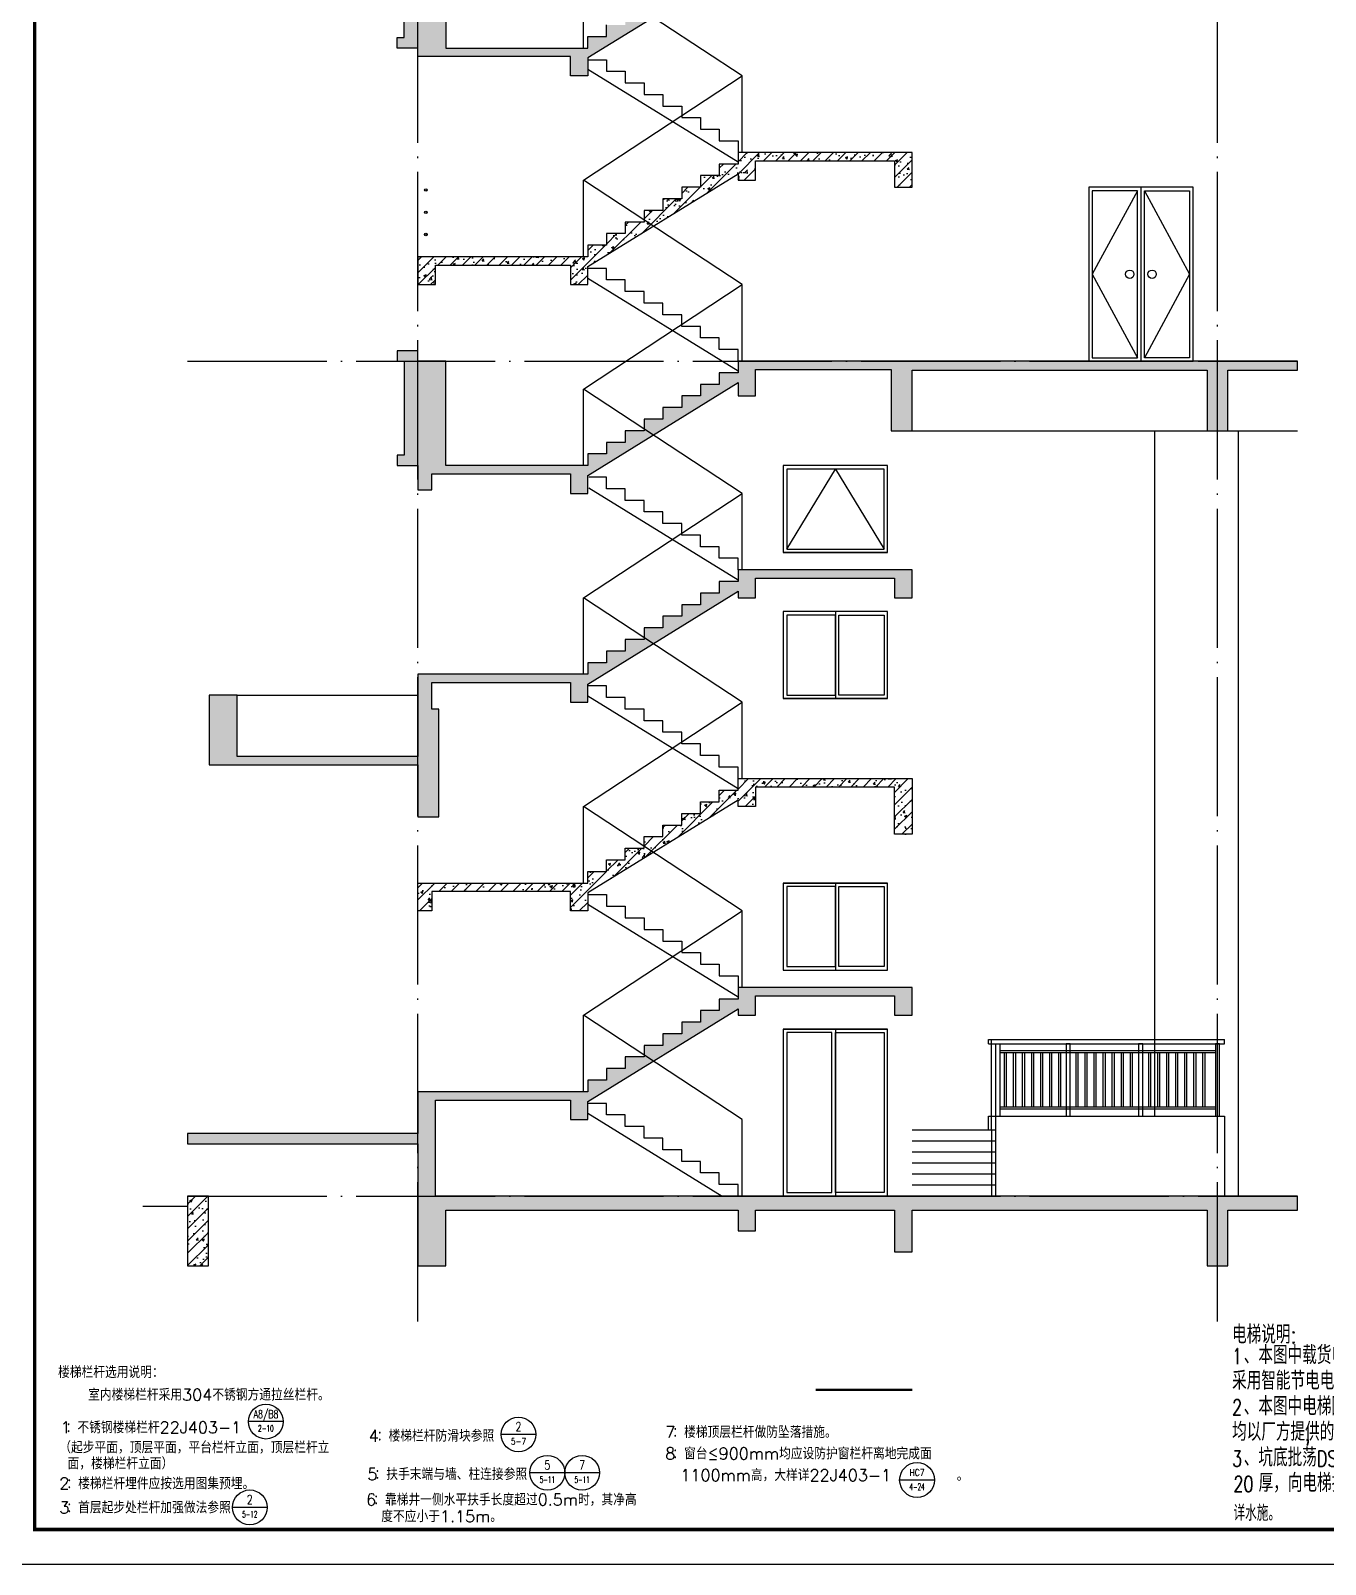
# Model space of a CAD drawing. Extents: x 6843040 to 15500510, y -6507076 to -4940511.
# Drawn here: x 7623655 to 7642260, y -6072389 to -6050348 of the extents above; entities that cross this region are included whole.
import ezdxf
from ezdxf.enums import TextEntityAlignment as Align

# ---------------------------------------------------------------- set-up
doc = ezdxf.new("R2010")
doc.units = 0
doc.header["$LTSCALE"] = 1000
doc.header["$MEASUREMENT"] = 0
doc.linetypes.add('DOTE', pattern=[2.42, 2, -0.2, 0.02, -0.2])
for name, color, linetype in [('AXIS', 3, 'Continuous'), ('COLUMN', 10, 'Continuous'), ('DIM_SYMB', 3, 'Continuous'), ('DOTE', 8, 'DOTE'), ('E_LINE_3', 7, 'Continuous'), ('plan-1', 40, 'Continuous'), ('PUB_HACTH', 8, 'Continuous'), ('PUB_HATCH', 8, 'Continuous'), ('PUB_TEXT', 7, 'Continuous'), ('PUB_TITLE', 4, 'Continuous'), ('RAIL', 163, 'Continuous'), ('S_E_STAIR', 4, 'Continuous'), ('WINDOW', 4, 'Continuous')]:
    doc.layers.add(name, color=color, linetype=linetype)
doc.styles.add('_HZTXT', font='SIMPLEX', dxfattribs={"width": 0.9, "bigfont": 'HZTXT'})
doc.styles.add('_TCH_LABEL', font='COMPLEX', dxfattribs={"bigfont": 'GBCBIG'})
pattern_1 = [(45, (0, 0), (-88.3883476, 88.3883476), []), (50, (0, 0), (358.630091, -31.3760675), [37.5, -412.5]), (355, (0, 0), (-69.375667, 376.096067), [30, -330]), (100.4514, (29.9, -2.6), (289.254691, 344.719771), [31.870095, -350.571056]), (46.1842, (0, 100), (533.620524, -82.759507), [56.25, -618.75]), (96.6356, (44.47, 93.1), (467.331353, 487.058935), [47.805144, -525.8565]), (351.1842, (0, 100), (467.330973, 487.0593), [45, -495]), (21, (50, 75), (298.453526, -201.309445), [37.5, -412.5]), (326, (50, 75), (121.657666, 362.575023), [30, -330]), (71.4514, (74.87, 58.22), (420.111314, 161.265248), [31.870095, -350.571056]), (37.5, (0, 0), (6.0799277, 166.446927), [0, -326, 0, -335, 0, -331.25]), (7.5, (0, 0), (131.5347687, 197.205856), [0, -191, 0, -318.5, 0, -126.25]), (327.5, (-111.5, 0), (266.911218, -11.2774359), [0, -125, 0, -390, 0, -517.5]), (317.5, (-161.5, 0), (291.5930847, 50.052491), [0, -162.5, 0, -259, 0, -367.5])]

# ---------------------------------------------------------------- blocks, each defined once
blk = doc.blocks.new('tewrt')
at = {"layer": 'PUB_TEXT', "style": '_HZTXT'}
for s, height, width, p in [('电梯说明:', 262.5, 0.8, (93017, -927241)), ('、本图中载货电梯，载重量', 262.5, 0.8, (93185, -927537)), ('，速度', 262.5, 0.8, (96629, -927537)), ('1.0m/s', 225.8, 0.744186, (97259, -927537)), ('1', 226, 0.744186, (93017, -927537)), ('5000kg', 225.8, 0.744186, (95705, -927537)), ('，', 262, 0.8, (98127, -927537)), ('采用智能节电电梯，采取电梯群控的节能控制措施。', 262.5, 0.8, (93017, -927904)), ('2', 226, 0.744186, (93017, -928272)), ('、本图中电梯图仅作为土建条件图，所有预埋件预留孔', 262.5, 0.8, (93185, -928272)), ('均以厂方提供的图纸为准,并须让设计人员认可方可施工。', 262.5, 0.8, (93017, -928639)), ('3', 226, 0.744186, (93017, -929007)), ('、坑底批荡', 262.5, 0.8, (93185, -929007)), (',', 226, 0.744186, (94067, -928639)), ('DS', 225.8, 0.744186, (94235, -929007)), ('M20', 225.8, 0.744186, (94655, -929007)), ('GB/T25181-2010', 225.75, 0.744186, (95216, -929007)), ('防水砂浆', 262.5, 0.8, (97428, -929007)), ('20', 225.8, 0.744186, (93036, -929374)), ('厚，向电梯排水点方向找坡', 262.5, 0.8, (93398, -929374)), ('1%', 225.8, 0.744186, (95937, -929374)), ('，坑底侧埋排水套管，', 262.5, 0.8, (96217, -929374)), ('详水施。', 225.8, 0.744186, (93036, -929789))]:
    blk.add_text(s, height=height, dxfattribs=dict(at, width=width)).set_placement(p)
blk = doc.blocks.new('护窗栏杆1')
at = {"layer": 'RAIL'}
for centre, radius in [((7607611, -5917854), 17.5), ((7607611, -5917854), 16), ((7607611, -5918174), 17.5), ((7607611, -5918174), 16), ((7607611, -5918494), 17.5), ((7607611, -5918494), 16)]:
    blk.add_circle(centre, radius, dxfattribs=at)

msp = doc.modelspace()

# ---------------------------------------------------------------- hatches: boundary and pattern name
at = {"layer": 'PUB_HATCH'}
h = msp.add_hatch(dxfattribs=at)
h.set_pattern_fill('钢筋混凝土', color=256, scale=50, style=0)
h.set_pattern_definition(pattern_1)
h.paths.add_polyline_path([(7636320.6, -6049227.8), (7636320.6, -6050097.8), (7635920.6, -6050097.8), (7635920.6, -6049217.8), (7634070.6, -6049217.8), (7634070.6, -6049597.8), (7633820.6, -6049597.8), (7633820.6, -6049405.5), (7631660.6, -6050738.8), (7631660.6, -6050997.8), (7631410.6, -6050997.8), (7631410.6, -6050717.8), (7629220.6, -6050717.8), (7629220.6, -6050597.8), (7628920.6, -6050597.8), (7628920.6, -6050447.8), (7629020.6, -6050447.8), (7629020.6, -6049097.8), (7628920.6, -6049097.8), (7628920.6, -6048947.8), (7629220.6, -6048947.8), (7629220.6, -6049097.8), (7629620.6, -6049097.8), (7629620.6, -6050597.8), (7631660.6, -6050597.8), (7631660.6, -6050431.1), (7631930.6, -6050431.1), (7631930.6, -6050264.5), (7632200.6, -6050264.5), (7632200.6, -6050097.8), (7632470.6, -6050097.8), (7632470.6, -6049931.1), (7632740.6, -6049931.1), (7632740.6, -6049764.5), (7633010.6, -6049764.5), (7633010.6, -6049597.8), (7633280.6, -6049597.8), (7633280.6, -6049431.1), (7633550.6, -6049431.1), (7633550.6, -6049264.5), (7633820.6, -6049264.5), (7633820.6, -6049097.8), (7641860.6, -6049097.8), (7641860.6, -6049227.8), (7640910.6, -6049227.8), (7640910.6, -6050097.8), (7640510.6, -6050097.8), (7640510.6, -6049227.8)])
h = msp.add_hatch(dxfattribs=at)
h.set_pattern_fill('钢筋混凝土', color=256, scale=50, style=0)
h.set_pattern_definition(pattern_1)
h.paths.add_polyline_path([(7629220.6, -6053597.8), (7629220.6, -6053997.8), (7629470.6, -6053997.8), (7629470.6, -6053717.8), (7631410.6, -6053717.8), (7631410.6, -6053997.8), (7631660.6, -6053997.8), (7631660.6, -6053738.8), (7633820.6, -6052405.5), (7633820.6, -6052497.8), (7634070.6, -6052497.8), (7634070.6, -6052217.8), (7636070.6, -6052217.8), (7636070.6, -6052597.8), (7636320.6, -6052597.8), (7636320.6, -6052097.8), (7633820.6, -6052097.8), (7633820.6, -6052264.5), (7633550.6, -6052264.5), (7633550.6, -6052431.1), (7633280.6, -6052431.1), (7633280.6, -6052597.8), (7633010.6, -6052597.8), (7633010.6, -6052764.5), (7632740.6, -6052764.5), (7632740.6, -6052931.1), (7632470.6, -6052931.1), (7632470.6, -6053097.8), (7632200.6, -6053097.8), (7632200.6, -6053264.5), (7631930.6, -6053264.5), (7631930.6, -6053431.1), (7631660.6, -6053431.1), (7631660.6, -6053597.8)])
h = msp.add_hatch(dxfattribs=at)
h.set_pattern_fill('钢筋混凝土', color=256, scale=50, style=0)
h.set_pattern_definition(pattern_1)
h.paths.add_polyline_path([(7641860.6, -6055097.8), (7633820.6, -6055097.8), (7633820.6, -6055264.5), (7633550.6, -6055264.5), (7633550.6, -6055431.1), (7633280.6, -6055431.1), (7633280.6, -6055597.8), (7633010.6, -6055597.8), (7633010.6, -6055764.5), (7632740.6, -6055764.5), (7632740.6, -6055931.1), (7632470.6, -6055931.1), (7632470.6, -6056097.8), (7632200.6, -6056097.8), (7632200.6, -6056264.5), (7631930.6, -6056264.5), (7631930.6, -6056431.1), (7631660.6, -6056431.1), (7631660.6, -6056597.8), (7629620.6, -6056597.8), (7629620.6, -6055097.8), (7629220.6, -6055097.8), (7629220.6, -6054947.8), (7628920.6, -6054947.8), (7628920.6, -6055097.8), (7629020.6, -6055097.8), (7629020.6, -6056447.8), (7628920.6, -6056447.8), (7628920.6, -6056597.8), (7629220.6, -6056597.8), (7629220.6, -6056947.8), (7629420.6, -6056947.8), (7629420.6, -6056717.8), (7631410.6, -6056717.8), (7631410.6, -6056997.8), (7631660.6, -6056997.8), (7631660.6, -6056738.8), (7633820.6, -6055405.5), (7633820.6, -6055597.8), (7634070.6, -6055597.8), (7634070.6, -6055217.8), (7636020.6, -6055217.8), (7636020.6, -6056097.8), (7636320.6, -6056097.8), (7636320.6, -6055227.8), (7640560.6, -6055227.8), (7640560.6, -6056097.8), (7640860.6, -6056097.8), (7640860.6, -6055227.8), (7641860.6, -6055227.8), (7641860.6, -6055097.8)])
h = msp.add_hatch(dxfattribs=at)
h.set_pattern_fill('钢筋混凝土', color=256, scale=50, style=0)
h.set_pattern_definition(pattern_1)
h.paths.add_polyline_path([(7636320.6, -6058097.8), (7633820.6, -6058097.8), (7633820.6, -6058264.5), (7633550.6, -6058264.5), (7633550.6, -6058431.1), (7633280.6, -6058431.1), (7633280.6, -6058597.8), (7633010.6, -6058597.8), (7633010.6, -6058764.5), (7632740.6, -6058764.5), (7632740.6, -6058931.1), (7632470.6, -6058931.1), (7632470.6, -6059097.8), (7632200.6, -6059097.8), (7632200.6, -6059264.5), (7631930.6, -6059264.5), (7631930.6, -6059431.1), (7631660.6, -6059431.1), (7631660.6, -6059597.8), (7629220.6, -6059597.8), (7629220.6, -6060777.8), (7626620.6, -6060777.8), (7626620.6, -6059897.8), (7626220.6, -6059897.8), (7626220.6, -6060897.8), (7629220.6, -6060897.8), (7629220.6, -6061647.8), (7629520.6, -6061647.8), (7629520.6, -6060097.8), (7629420.6, -6060097.8), (7629420.6, -6059717.8), (7631410.6, -6059717.8), (7631410.6, -6059997.8), (7631660.6, -6059997.8), (7631660.6, -6059738.8), (7633820.6, -6058405.5), (7633820.6, -6058497.8), (7634070.6, -6058497.8), (7634070.6, -6058217.8), (7636070.6, -6058217.8), (7636070.6, -6058497.8), (7636320.6, -6058497.8)])
h = msp.add_hatch(dxfattribs=at)
h.set_pattern_fill('钢筋混凝土', color=256, scale=50, style=0)
h.set_pattern_definition(pattern_1)
h.paths.add_polyline_path([(7631660.6, -6062597.8), (7631660.6, -6062431.1), (7631930.6, -6062431.1), (7631930.6, -6062264.5), (7632200.6, -6062264.5), (7632200.6, -6062097.8), (7632470.6, -6062097.8), (7632470.6, -6061931.1), (7632740.6, -6061931.1), (7632740.6, -6061764.5), (7633010.6, -6061764.5), (7633010.6, -6061597.8), (7633280.6, -6061597.8), (7633280.6, -6061431.1), (7633550.6, -6061431.1), (7633550.6, -6061264.5), (7633820.6, -6061264.5), (7633820.6, -6061097.8), (7636320.6, -6061097.8), (7636320.6, -6061897.8), (7636070.6, -6061897.8), (7636070.6, -6061217.8), (7634070.6, -6061217.8), (7634070.6, -6061497.8), (7633820.6, -6061497.8), (7633820.6, -6061405.5), (7631660.6, -6062738.8), (7631660.6, -6062997.8), (7631410.6, -6062997.8), (7631410.6, -6062717.8), (7629420.6, -6062717.8), (7629420.6, -6062997.8), (7629220.6, -6062997.8), (7629220.6, -6062597.8)])
h = msp.add_hatch(dxfattribs=at)
h.set_pattern_fill('钢筋混凝土', color=256, scale=50, style=0)
h.set_pattern_definition(pattern_1)
h.paths.add_polyline_path([(7636320.6, -6067297.8), (7640560.6, -6067297.8), (7640560.6, -6068097.8), (7640860.6, -6068097.8), (7640860.6, -6067297.8), (7641860.6, -6067297.8), (7641860.6, -6067097.8), (7629470.6, -6067097.8), (7629470.6, -6065717.8), (7631410.6, -6065717.8), (7631410.6, -6065997.8), (7631660.6, -6065997.8), (7631660.6, -6065738.8), (7633820.6, -6064405.5), (7633820.6, -6064497.8), (7634070.6, -6064497.8), (7634070.6, -6064217.8), (7636070.6, -6064217.8), (7636070.6, -6064497.8), (7636320.6, -6064497.8), (7636320.6, -6064097.8), (7633820.6, -6064097.8), (7633820.6, -6064264.5), (7633550.6, -6064264.5), (7633550.6, -6064431.1), (7633280.6, -6064431.1), (7633280.6, -6064597.8), (7633010.6, -6064597.8), (7633010.6, -6064764.5), (7632740.6, -6064764.5), (7632740.6, -6064931.1), (7632470.6, -6064931.1), (7632470.6, -6065097.8), (7632200.6, -6065097.8), (7632200.6, -6065264.5), (7631930.6, -6065264.5), (7631930.6, -6065431.1), (7631660.6, -6065431.1), (7631660.6, -6065597.8), (7629220.6, -6065597.8), (7629220.6, -6066197.8), (7625910.6, -6066197.8), (7625910.6, -6066347.8), (7629220.6, -6066347.8), (7629220.6, -6068097.8), (7629620.6, -6068097.8), (7629620.6, -6067297.8), (7633820.6, -6067297.8), (7633820.6, -6067597.8), (7634070.6, -6067597.8), (7634070.6, -6067297.8), (7636070.6, -6067297.8), (7636070.6, -6067897.8), (7636320.6, -6067897.8)])
h = msp.add_hatch(dxfattribs=at)
h.set_pattern_fill('钢筋混凝土', color=256, scale=50, style=0)
h.set_pattern_definition(pattern_1)
h.paths.add_polyline_path([(7625910.6, -6067097.8), (7625910.6, -6068097.8), (7626210.6, -6068097.8), (7626210.6, -6067097.8)], flags=17)

# ---------------------------------------------------------------- linework, layer by layer
at = {"layer": 'AXIS'}
for p, q in [((7627285.3, -6070338.2), (7626785.3, -6070338.2)), ((7630915, -6070522.9), (7630415, -6070522.9)), ((7631330.1, -6071073.2), (7630830.1, -6071073.2)), ((7631830.1, -6071073.2), (7631330.1, -6071073.2)), ((7636643.1, -6071177.4), (7636143.1, -6071177.4)), ((7627054.1, -6071570.8), (7626554.1, -6071570.8))]:
    msp.add_line(p, q, dxfattribs=at)
for centre in [(7627035.3, -6070338.2), (7630665, -6070522.9), (7631080.1, -6071073.2), (7631580.1, -6071073.2), (7636393.1, -6071177.4), (7626804.1, -6071570.8)]:
    msp.add_circle(centre, 250, dxfattribs=at)
at = {"layer": 'COLUMN'}
for points in [[(7633820.6, -6049405.5), (7631660.6, -6050738.8), (7631660.6, -6050997.8), (7631410.6, -6050997.8), (7631410.6, -6050717.8), (7629220.6, -6050717.8), (7629220.6, -6050597.8), (7628920.6, -6050597.8), (7628920.6, -6050447.8), (7629020.6, -6050447.8), (7629020.6, -6049097.8)], [(7629620.6, -6049097.8), (7629620.6, -6050597.8), (7631660.6, -6050597.8), (7631660.6, -6050431.1), (7631930.6, -6050431.1), (7631930.6, -6050264.5)], [(7629220.6, -6053597.8), (7629220.6, -6053997.8), (7629470.6, -6053997.8), (7629470.6, -6053717.8), (7631410.6, -6053717.8), (7631410.6, -6053997.8), (7631660.6, -6053997.8), (7631660.6, -6053738.8), (7633820.6, -6052405.5), (7633820.6, -6052497.8), (7634070.6, -6052497.8), (7634070.6, -6052217.8), (7636070.6, -6052217.8), (7636070.6, -6052597.8), (7636320.6, -6052597.8), (7636320.6, -6052097.8), (7633820.6, -6052097.8), (7633820.6, -6052264.5), (7633550.6, -6052264.5), (7633550.6, -6052431.1), (7633280.6, -6052431.1), (7633280.6, -6052597.8), (7633010.6, -6052597.8), (7633010.6, -6052764.5), (7632740.6, -6052764.5), (7632740.6, -6052931.1), (7632470.6, -6052931.1), (7632470.6, -6053097.8), (7632200.6, -6053097.8), (7632200.6, -6053264.5), (7631930.6, -6053264.5), (7631930.6, -6053431.1), (7631660.6, -6053431.1), (7631660.6, -6053597.8), (7629220.6, -6053597.8)], [(7641860.6, -6055097.8), (7633820.6, -6055097.8), (7633820.6, -6055264.5), (7633550.6, -6055264.5), (7633550.6, -6055431.1), (7633280.6, -6055431.1), (7633280.6, -6055597.8), (7633010.6, -6055597.8), (7633010.6, -6055764.5), (7632740.6, -6055764.5), (7632740.6, -6055931.1), (7632470.6, -6055931.1), (7632470.6, -6056097.8), (7632200.6, -6056097.8), (7632200.6, -6056264.5), (7631930.6, -6056264.5), (7631930.6, -6056431.1), (7631660.6, -6056431.1), (7631660.6, -6056597.8), (7629620.6, -6056597.8), (7629620.6, -6055097.8), (7629220.6, -6055097.8), (7629220.6, -6054947.8), (7628920.6, -6054947.8), (7628920.6, -6055097.8), (7629020.6, -6055097.8), (7629020.6, -6056447.8), (7628920.6, -6056447.8), (7628920.6, -6056597.8), (7629220.6, -6056597.8), (7629220.6, -6056947.8), (7629420.6, -6056947.8), (7629420.6, -6056717.8), (7631410.6, -6056717.8), (7631410.6, -6056997.8), (7631660.6, -6056997.8), (7631660.6, -6056738.8), (7633820.6, -6055405.5), (7633820.6, -6055597.8), (7634070.6, -6055597.8), (7634070.6, -6055217.8), (7636020.6, -6055217.8), (7636020.6, -6056097.8), (7636320.6, -6056097.8), (7636320.6, -6055227.8), (7640560.6, -6055227.8), (7640560.6, -6056097.8), (7640860.6, -6056097.8), (7640860.6, -6055227.8), (7641860.6, -6055227.8), (7641860.6, -6055097.8), (7641860.6, -6055097.8)], [(7636320.6, -6058097.8), (7633820.6, -6058097.8), (7633820.6, -6058264.5), (7633550.6, -6058264.5), (7633550.6, -6058431.1), (7633280.6, -6058431.1), (7633280.6, -6058597.8), (7633010.6, -6058597.8), (7633010.6, -6058764.5), (7632740.6, -6058764.5), (7632740.6, -6058931.1), (7632470.6, -6058931.1), (7632470.6, -6059097.8), (7632200.6, -6059097.8), (7632200.6, -6059264.5), (7631930.6, -6059264.5), (7631930.6, -6059431.1), (7631660.6, -6059431.1), (7631660.6, -6059597.8), (7629220.6, -6059597.8), (7629220.6, -6060777.8), (7626620.6, -6060777.8), (7626620.6, -6059897.8), (7626220.6, -6059897.8), (7626220.6, -6060897.8), (7629220.6, -6060897.8), (7629220.6, -6061647.8), (7629520.6, -6061647.8), (7629520.6, -6060097.8), (7629420.6, -6060097.8), (7629420.6, -6059717.8), (7631410.6, -6059717.8), (7631410.6, -6059997.8), (7631660.6, -6059997.8), (7631660.6, -6059738.8), (7633820.6, -6058405.5), (7633820.6, -6058497.8), (7634070.6, -6058497.8), (7634070.6, -6058217.8), (7636070.6, -6058217.8), (7636070.6, -6058497.8), (7636320.6, -6058497.8), (7636320.6, -6058097.8)], [(7631660.6, -6062597.8), (7631660.6, -6062431.1), (7631930.6, -6062431.1), (7631930.6, -6062264.5), (7632200.6, -6062264.5), (7632200.6, -6062097.8), (7632470.6, -6062097.8), (7632470.6, -6061931.1), (7632740.6, -6061931.1), (7632740.6, -6061764.5), (7633010.6, -6061764.5), (7633010.6, -6061597.8), (7633280.6, -6061597.8), (7633280.6, -6061431.1), (7633550.6, -6061431.1), (7633550.6, -6061264.5), (7633820.6, -6061264.5), (7633820.6, -6061097.8), (7636320.6, -6061097.8), (7636320.6, -6061897.8), (7636070.6, -6061897.8), (7636070.6, -6061217.8), (7634070.6, -6061217.8), (7634070.6, -6061497.8), (7633820.6, -6061497.8), (7633820.6, -6061405.5), (7631660.6, -6062738.8), (7631660.6, -6062997.8), (7631410.6, -6062997.8), (7631410.6, -6062717.8), (7629420.6, -6062717.8), (7629420.6, -6062997.8), (7629220.6, -6062997.8), (7629220.6, -6062597.8), (7631660.6, -6062597.8)], [(7636320.6, -6067297.8), (7640560.6, -6067297.8), (7640560.6, -6068097.8), (7640860.6, -6068097.8), (7640860.6, -6067297.8), (7641860.6, -6067297.8), (7641860.6, -6067097.8), (7629470.6, -6067097.8), (7629470.6, -6065717.8), (7631410.6, -6065717.8), (7631410.6, -6065997.8), (7631660.6, -6065997.8), (7631660.6, -6065738.8), (7633820.6, -6064405.5), (7633820.6, -6064497.8), (7634070.6, -6064497.8), (7634070.6, -6064217.8), (7636070.6, -6064217.8), (7636070.6, -6064497.8), (7636320.6, -6064497.8), (7636320.6, -6064097.8), (7633820.6, -6064097.8), (7633820.6, -6064264.5), (7633550.6, -6064264.5), (7633550.6, -6064431.1), (7633280.6, -6064431.1), (7633280.6, -6064597.8), (7633010.6, -6064597.8), (7633010.6, -6064764.5), (7632740.6, -6064764.5), (7632740.6, -6064931.1), (7632470.6, -6064931.1), (7632470.6, -6065097.8), (7632200.6, -6065097.8), (7632200.6, -6065264.5), (7631930.6, -6065264.5), (7631930.6, -6065431.1), (7631660.6, -6065431.1), (7631660.6, -6065597.8), (7629220.6, -6065597.8), (7629220.6, -6066197.8), (7625910.6, -6066197.8), (7625910.6, -6066347.8), (7629220.6, -6066347.8), (7629220.6, -6068097.8), (7629620.6, -6068097.8), (7629620.6, -6067297.8), (7633820.6, -6067297.8), (7633820.6, -6067597.8), (7634070.6, -6067597.8), (7634070.6, -6067297.8), (7636070.6, -6067297.8), (7636070.6, -6067897.8), (7636320.6, -6067897.8), (7636320.6, -6067297.8)], [(7636070.6, -6067097.8), (7636320.6, -6067097.8), (7636320.6, -6067097.8)], [(7625910.6, -6067247.8), (7625266.8, -6067247.8)]]:
    msp.add_lwpolyline(points, dxfattribs=at)
msp.add_lwpolyline([(7625910.6, -6067097.8), (7625910.6, -6068097.8), (7626210.6, -6068097.8), (7626210.6, -6067097.8)], close=True, dxfattribs=at)
at = {"layer": 'DIM_SYMB', "const_width": 35}
msp.add_lwpolyline([(7634935.2, -6069881.4), (7636327.2, -6069881.4)], dxfattribs=at)
at = {"layer": 'DOTE'}
for p, q in [((7629220.6, -6068897.8), (7629220.6, -6031097.8)), ((7640710.6, -6068897.8), (7640710.6, -6031097.8))]:
    msp.add_line(p, q, dxfattribs=at)
for points in [[(7625910.6, -6055097.8), (7641860.6, -6055097.8)], [(7625910.6, -6067097.8), (7641860.6, -6067097.8)]]:
    msp.add_lwpolyline(points, dxfattribs=at)
at = {"layer": 'E_LINE_3'}
msp.add_lwpolyline([(7626620.6, -6059897.8), (7629220.6, -6059897.8)], dxfattribs=at)
at = {"layer": 'PUB_HACTH'}
for points in [[(7636320.6, -6056097.8), (7641860.6, -6056097.8)], [(7639810.6, -6065947.8), (7639810.6, -6056097.8)], [(7641010.6, -6067097.8), (7641010.6, -6056097.8)], [(7635970.6, -6056597.8), (7634470.6, -6056597.8)], [(7634520.6, -6057797.9), (7635220.6, -6056647.8), (7635920.6, -6057797.9)], [(7635220.6, -6058697.7), (7635220.6, -6059947.8)], [(7634470.6, -6062597.8), (7635970.6, -6062597.8)], [(7635220.6, -6062597.8), (7635220.6, -6063847.8)], [(7635220.6, -6064697.8), (7635220.6, -6067097.8)], [(7637420.6, -6066147.8), (7637420.6, -6065947.8), (7640810.6, -6065947.8)], [(7637520.6, -6065947.8), (7637520.6, -6067097.8)], [(7640810.6, -6065947.8), (7640810.6, -6067097.8)], [(7637520.6, -6066147.8), (7636320.6, -6066147.8)], [(7637460.6, -6066147.8), (7637460.6, -6067097.8)], [(7637520.6, -6066306.1), (7636320.6, -6066306.1)], [(7637520.6, -6066464.5), (7636320.6, -6066464.5)], [(7637520.6, -6066622.8), (7636320.6, -6066622.8)], [(7637520.6, -6066781.1), (7636320.6, -6066781.1)], [(7637520.6, -6066939.5), (7636320.6, -6066939.5)]]:
    msp.add_lwpolyline(points, dxfattribs=at)
for points in [[(7634470.6, -6057847.9), (7635970.6, -6057847.9), (7635970.6, -6056597.8), (7634470.6, -6056597.8)], [(7635920.6, -6056647.8), (7634520.6, -6056647.8), (7634520.6, -6057797.9), (7635920.6, -6057797.9)], [(7634470.6, -6059947.8), (7635970.6, -6059947.8), (7635970.6, -6058697.7), (7634470.6, -6058697.7)], [(7635220.6, -6058747.7), (7634520.6, -6058747.7), (7634520.6, -6059897.8), (7635220.6, -6059897.8)], [(7635270.6, -6058747.7), (7635920.6, -6058747.7), (7635920.6, -6059897.8), (7635270.6, -6059897.8)], [(7634470.6, -6063847.8), (7635970.6, -6063847.8), (7635970.6, -6062597.8), (7634470.6, -6062597.8)], [(7635220.6, -6062647.8), (7634520.6, -6062647.8), (7634520.6, -6063797.8), (7635220.6, -6063797.8)], [(7635270.6, -6062647.8), (7635920.6, -6062647.8), (7635920.6, -6063797.8), (7635270.6, -6063797.8)], [(7634470.6, -6067097.8), (7635970.6, -6067097.8), (7635970.6, -6064697.8), (7634470.6, -6064697.8)], [(7635170.6, -6064747.8), (7634520.6, -6064747.8), (7634520.6, -6067047.8), (7635170.6, -6067047.8)], [(7635220.6, -6064747.8), (7635920.6, -6064747.8), (7635920.6, -6067047.8), (7635220.6, -6067047.8)]]:
    msp.add_lwpolyline(points, close=True, dxfattribs=at)
at = {"layer": 'PUB_TITLE'}
msp.add_lwpolyline([(7622462.5, -6072389.3), (7681912.5, -6072389.3), (7681912.5, -6030339.3), (7622462.5, -6030339.3)], close=True, dxfattribs=at)
at = {"layer": 'PUB_TITLE', "const_width": 50}
msp.add_lwpolyline([(7623712.5, -6071889.3), (7681412.5, -6071889.3), (7681412.5, -6030839.3), (7623712.5, -6030839.3)], close=True, dxfattribs=at)
at = {"layer": 'RAIL'}
for p, q in [((7637420.6, -6064847.8), (7640810.6, -6064847.8)), ((7637420.6, -6064907.8), (7637420.6, -6064847.8)), ((7637420.6, -6064907.8), (7640810.6, -6064907.8)), ((7640680.6, -6065007.8), (7637580.6, -6065007.8)), ((7640680.6, -6065037.8), (7637580.6, -6065037.8)), ((7640680.6, -6065817.8), (7637580.6, -6065817.8)), ((7640680.6, -6065847.8), (7637580.6, -6065847.8))]:
    msp.add_line(p, q, dxfattribs=at)
for points in [[(7637460.6, -6066147.8), (7637460.6, -6064847.8)], [(7637520.6, -6064907.8), (7637520.6, -6065947.8)], [(7637580.6, -6064907.8), (7637580.6, -6065947.8)], [(7640810.6, -6064907.8), (7640810.6, -6064847.8)], [(7637650.6, -6065817.8), (7637650.6, -6065037.8)], [(7637680.6, -6065817.8), (7637680.6, -6065037.8)], [(7637780.6, -6065817.8), (7637780.6, -6065037.8)], [(7637810.6, -6065817.8), (7637810.6, -6065037.8)], [(7637910.6, -6065817.8), (7637910.6, -6065037.8)], [(7637940.6, -6065817.8), (7637940.6, -6065037.8)], [(7638040.6, -6065817.8), (7638040.6, -6065037.8)], [(7638070.6, -6065817.8), (7638070.6, -6065037.8)], [(7638170.6, -6065817.8), (7638170.6, -6065037.8)], [(7638200.6, -6065817.8), (7638200.6, -6065037.8)], [(7638300.6, -6065817.8), (7638300.6, -6065037.8)], [(7638330.6, -6065817.8), (7638330.6, -6065037.8)], [(7638430.6, -6065817.8), (7638430.6, -6065037.8)], [(7638460.6, -6065817.8), (7638460.6, -6065037.8)], [(7638678.9, -6065817.8), (7638678.9, -6065037.8)], [(7638708.9, -6065817.8), (7638708.9, -6065037.8)], [(7638808.9, -6065817.8), (7638808.9, -6065037.8)], [(7638838.9, -6065817.8), (7638838.9, -6065037.8)], [(7638938.9, -6065817.8), (7638938.9, -6065037.8)], [(7638968.9, -6065817.8), (7638968.9, -6065037.8)], [(7639068.9, -6065817.8), (7639068.9, -6065037.8)], [(7639098.9, -6065817.8), (7639098.9, -6065037.8)], [(7639198.9, -6065817.8), (7639198.9, -6065037.8)], [(7639228.9, -6065817.8), (7639228.9, -6065037.8)], [(7639328.9, -6065817.8), (7639328.9, -6065037.8)], [(7639358.9, -6065817.8), (7639358.9, -6065037.8)], [(7639458.9, -6065817.8), (7639458.9, -6065037.8)], [(7639488.9, -6065817.8), (7639488.9, -6065037.8)], [(7639722.2, -6065817.8), (7639722.2, -6065037.8)], [(7639752.2, -6065817.8), (7639752.2, -6065037.8)], [(7639852.2, -6065817.8), (7639852.2, -6065037.8)], [(7639882.2, -6065817.8), (7639882.2, -6065037.8)], [(7639982.2, -6065817.8), (7639982.2, -6065037.8)], [(7640012.2, -6065817.8), (7640012.2, -6065037.8)], [(7640112.2, -6065817.8), (7640112.2, -6065037.8)], [(7640142.2, -6065817.8), (7640142.2, -6065037.8)], [(7640242.2, -6065817.8), (7640242.2, -6065037.8)], [(7640272.2, -6065817.8), (7640272.2, -6065037.8)], [(7640372.2, -6065817.8), (7640372.2, -6065037.8)], [(7640402.2, -6065817.8), (7640402.2, -6065037.8)], [(7640502.2, -6065817.8), (7640502.2, -6065037.8)], [(7640532.2, -6065817.8), (7640532.2, -6065037.8)]]:
    msp.add_lwpolyline(points, dxfattribs=at)
for points in [[(7638533.9, -6065947.8), (7638593.9, -6065947.8), (7638593.9, -6064907.8), (7638533.9, -6064907.8)], [(7639577.2, -6065947.8), (7639637.2, -6065947.8), (7639637.2, -6064907.8), (7639577.2, -6064907.8)], [(7640680.6, -6065947.8), (7640740.6, -6065947.8), (7640740.6, -6064907.8), (7640680.6, -6064907.8)]]:
    msp.add_lwpolyline(points, close=True, dxfattribs=at)
at = {"layer": 'S_E_STAIR'}
for points in [[(7633880.6, -6065997.8), (7631600.6, -6064497.8), (7633880.6, -6062997.8), (7631600.6, -6061497.8), (7633880.6, -6059997.8), (7631600.6, -6058497.8), (7633880.6, -6056997.8), (7631600.6, -6055497.8), (7633880.6, -6053997.8), (7631600.6, -6052497.8), (7633880.6, -6050997.8), (7631600.6, -6049497.8), (7633880.6, -6047997.8), (7631600.6, -6046497.8), (7633880.6, -6044997.8), (7631600.6, -6043497.8), (7633880.6, -6041997.8), (7631600.6, -6040460.3), (7633880.6, -6038922.8), (7631600.6, -6037385.3), (7633880.6, -6035647.8)], [(7631600.6, -6050597.8), (7631600.6, -6049497.8)], [(7631660.6, -6050764.5), (7631930.6, -6050764.5), (7631930.6, -6050931.1), (7632200.6, -6050931.1), (7632200.6, -6051097.8), (7632470.6, -6051097.8), (7632470.6, -6051264.5), (7632740.6, -6051264.5), (7632740.6, -6051431.1), (7633010.6, -6051431.1), (7633010.6, -6051597.8), (7633280.6, -6051597.8), (7633280.6, -6051764.5), (7633550.6, -6051764.5), (7633550.6, -6051931.1), (7633820.6, -6051931.1), (7633820.6, -6052097.8)], [(7633820.6, -6052238.8), (7631660.6, -6050905.5)], [(7633880.6, -6052097.8), (7633880.6, -6050997.8)], [(7631600.6, -6053597.8), (7631600.6, -6052497.8)], [(7633820.6, -6055097.8), (7633820.6, -6054931.1), (7633550.6, -6054931.1), (7633550.6, -6054764.5), (7633280.6, -6054764.5), (7633280.6, -6054597.8), (7633010.6, -6054597.8), (7633010.6, -6054431.1), (7632740.6, -6054431.1), (7632740.6, -6054264.5), (7632470.6, -6054264.5), (7632470.6, -6054097.8), (7632200.6, -6054097.8), (7632200.6, -6053931.1), (7631930.6, -6053931.1), (7631930.6, -6053764.5), (7631660.6, -6053764.5)], [(7631660.6, -6053905.5), (7633820.6, -6055238.8), (7633820.6, -6055264.5)], [(7633880.6, -6055097.8), (7633880.6, -6053997.8)], [(7631600.6, -6056597.8), (7631600.6, -6055497.8)], [(7633820.6, -6058097.8), (7633820.6, -6057931.1), (7633550.6, -6057931.1), (7633550.6, -6057764.5), (7633280.6, -6057764.5), (7633280.6, -6057597.8), (7633010.6, -6057597.8), (7633010.6, -6057431.1), (7632740.6, -6057431.1), (7632740.6, -6057264.5), (7632470.6, -6057264.5), (7632470.6, -6057097.8), (7632200.6, -6057097.8), (7632200.6, -6056931.1), (7631930.6, -6056931.1), (7631930.6, -6056764.5), (7631677.5, -6056764.5)], [(7631677.5, -6056915.9), (7633820.6, -6058238.8), (7633820.6, -6058264.5)], [(7633880.6, -6058097.8), (7633880.6, -6056997.8)], [(7631600.6, -6059597.8), (7631600.6, -6058497.8)], [(7633820.6, -6061097.8), (7633820.6, -6060931.1), (7633550.6, -6060931.1), (7633550.6, -6060764.5), (7633280.6, -6060764.5), (7633280.6, -6060597.8), (7633010.6, -6060597.8), (7633010.6, -6060431.1), (7632740.6, -6060431.1), (7632740.6, -6060264.5), (7632470.6, -6060264.5), (7632470.6, -6060097.8), (7632200.6, -6060097.8), (7632200.6, -6059931.1), (7631930.6, -6059931.1), (7631930.6, -6059764.5), (7631660.6, -6059764.5)], [(7631660.6, -6059905.5), (7633820.6, -6061238.8)], [(7633880.6, -6061097.8), (7633880.6, -6059997.8)], [(7631600.6, -6062597.8), (7631600.6, -6061497.8)], [(7631660.6, -6062764.5), (7631930.6, -6062764.5), (7631930.6, -6062931.1), (7632200.6, -6062931.1), (7632200.6, -6063097.8), (7632470.6, -6063097.8), (7632470.6, -6063264.5), (7632740.6, -6063264.5), (7632740.6, -6063431.1), (7633010.6, -6063431.1), (7633010.6, -6063597.8), (7633280.6, -6063597.8), (7633280.6, -6063764.5), (7633550.6, -6063764.5), (7633550.6, -6063931.1), (7633820.6, -6063931.1), (7633820.6, -6064097.8)], [(7633820.6, -6064238.8), (7631660.6, -6062905.5)], [(7633880.6, -6064097.8), (7633880.6, -6062997.8)], [(7631600.6, -6065597.8), (7631600.6, -6064497.8)], [(7633820.6, -6067097.8), (7633820.6, -6066931.1), (7633550.6, -6066931.1), (7633550.6, -6066764.5), (7633280.6, -6066764.5), (7633280.6, -6066597.8), (7633010.6, -6066597.8), (7633010.6, -6066431.1), (7632740.6, -6066431.1), (7632740.6, -6066264.5), (7632470.6, -6066264.5), (7632470.6, -6066097.8), (7632200.6, -6066097.8), (7632200.6, -6065931.1), (7631930.6, -6065931.1), (7631930.6, -6065764.5), (7631660.6, -6065764.5)], [(7631660.6, -6065905.5), (7633592.1, -6067097.8)], [(7633880.6, -6067097.8), (7633880.6, -6065997.8)]]:
    msp.add_lwpolyline(points, dxfattribs=at)
at = {"layer": 'WINDOW'}
for points in [[(7640360.6, -6055097.8), (7640360.6, -6052597.8), (7638860.6, -6052597.8), (7638860.6, -6055097.8)], [(7638910.6, -6055047.8), (7639560.6, -6055047.8), (7639560.6, -6052647.8), (7638910.6, -6052647.8)], [(7640310.6, -6055047.8), (7639660.6, -6055047.8), (7639660.6, -6052647.8), (7640310.6, -6052647.8)]]:
    msp.add_lwpolyline(points, close=True, dxfattribs=at)
for points in [[(7639610.6, -6052597.8), (7639610.6, -6055097.8)], [(7639560.6, -6052647.8), (7638910.6, -6053847.8), (7639560.6, -6055047.8)], [(7639660.6, -6052647.8), (7640310.6, -6053847.8), (7639660.6, -6055047.8)], [(7635970.6, -6057847.9), (7634470.6, -6057847.9)], [(7635970.6, -6058697.7), (7634470.6, -6058697.7)], [(7635970.6, -6059947.8), (7634470.6, -6059947.8)], [(7634470.6, -6063847.8), (7635970.6, -6063847.8)], [(7634470.6, -6064697.8), (7635970.6, -6064697.8)]]:
    msp.add_lwpolyline(points, dxfattribs=at)
for centre in [(7639450.6, -6053847.8), (7639770.6, -6053847.8)]:
    msp.add_circle(centre, 60, dxfattribs=at)

# ---------------------------------------------------------------- block references
msp.add_blockref('tewrt', (7547903, -5141975.3))
at = {"layer": 'plan-1'}
msp.add_blockref('护窗栏杆1', (21722.6, -134783.4), dxfattribs=at)

# ---------------------------------------------------------------- texts
at = {"layer": 'PUB_TEXT', "style": '_HZTXT'}
for s, height, p in [('楼梯栏杆选用说明：', 168.79, (7624048.4, -6069712.2)), ('   室内楼梯栏杆采用304不锈钢方通拉丝栏杆。', 168.794, (7624103, -6070036.1)), ('1', 168.8, (7624084.6, -6070505.9)), ('：不锈钢楼梯栏杆22J403-1', 168.794, (7624157.6, -6070505.9)), ('：楼梯栏杆防滑块参照', 168.79, (7628629.1, -6070626.7)), ('7', 168.8, (7632774.2, -6070573)), ('：楼梯顶层栏杆做防坠落措施。', 168.794, (7632876.2, -6070573)), ('（起步平面，顶层平面，平台栏杆立面，顶层栏杆立', 168.794, (7624066.3, -6070793.1)), ('4', 168.8, (7628512.4, -6070626.7)), ('面，楼梯栏杆立面）', 168.79, (7624185.4, -6071023.6)), ('8', 168.8, (7632774.2, -6070881.3)), ('：窗台≤900mm均应设防护窗栏杆离地完成面', 168.794, (7632876.2, -6070881.3)), ('5', 168.8, (7628494.1, -6071177.4)), ('：扶手末端与墙、柱连接参照', 168.794, (7628596.1, -6071177.4)), ('1100mm高，大样详22J403-1      。', 168.794, (7632991.3, -6071192.3)), ('2', 168.8, (7624066.3, -6071311.3)), ('：楼梯栏杆埋件应按选用图集预埋。', 168.794, (7624168.4, -6071311.3)), ('3', 168.8, (7624066.3, -6071657)), ('：首层起步处栏杆加强做法参照', 168.794, (7624168.4, -6071657)), ('6', 168.8, (7628475.7, -6071544.1)), ('：靠梯井一侧水平扶手长度超过0.5m时，其净高', 168.794, (7628577.8, -6071544.1)), ('度不应小于1.15m。', 168.794, (7628692.9, -6071783.6))]:
    msp.add_text(s, height=height, dxfattribs=at).set_placement(p)
at = {"layer": 'PUB_TEXT', "style": '_TCH_LABEL'}
for s, height, width, p, p2 in [('A8/B8', 118.84, 0.635096, (7626858.9, -6070290.2), (7627214.7, -6070290.2)), ('2-10', 90.57, 0.693333, (7626923.1, -6070481.9), (7627147.4, -6070481.9)), ('5-7', 93.55, 0.816667, (7630555.9, -6070669), (7630774.2, -6070669)), ('HC7', 93.55, 0.830508, (7636284, -6071117), (7636502.2, -6071117)), ('5-11', 93.55, 0.7, (7630971, -6071219.3), (7631189.3, -6071219.3)), ('5-11', 93.55, 0.7, (7631471, -6071219.3), (7631689.3, -6071219.3)), ('4-24', 93.55, 0.590361, (7636284, -6071323.5), (7636502.2, -6071323.5)), ('5-12', 93.55, 0.653333, (7626694.9, -6071716.9), (7626913.2, -6071716.9))]:
    msp.add_text(s, height=height, dxfattribs=dict(at, width=width)).set_placement(p, p2, align=Align.FIT)
for s, p, p2 in [('2', (7630621.5, -6070476.6), (7630708.5, -6070476.6)), ('5', (7631036.6, -6071026.9), (7631123.6, -6071026.9)), ('7', (7631536.6, -6071026.9), (7631623.6, -6071026.9)), ('2', (7626760.6, -6071524.5), (7626847.6, -6071524.5))]:
    msp.add_text(s, height=130.5, dxfattribs=at).set_placement(p, p2, align=Align.FIT)

doc.saveas('drawing.dxf')
